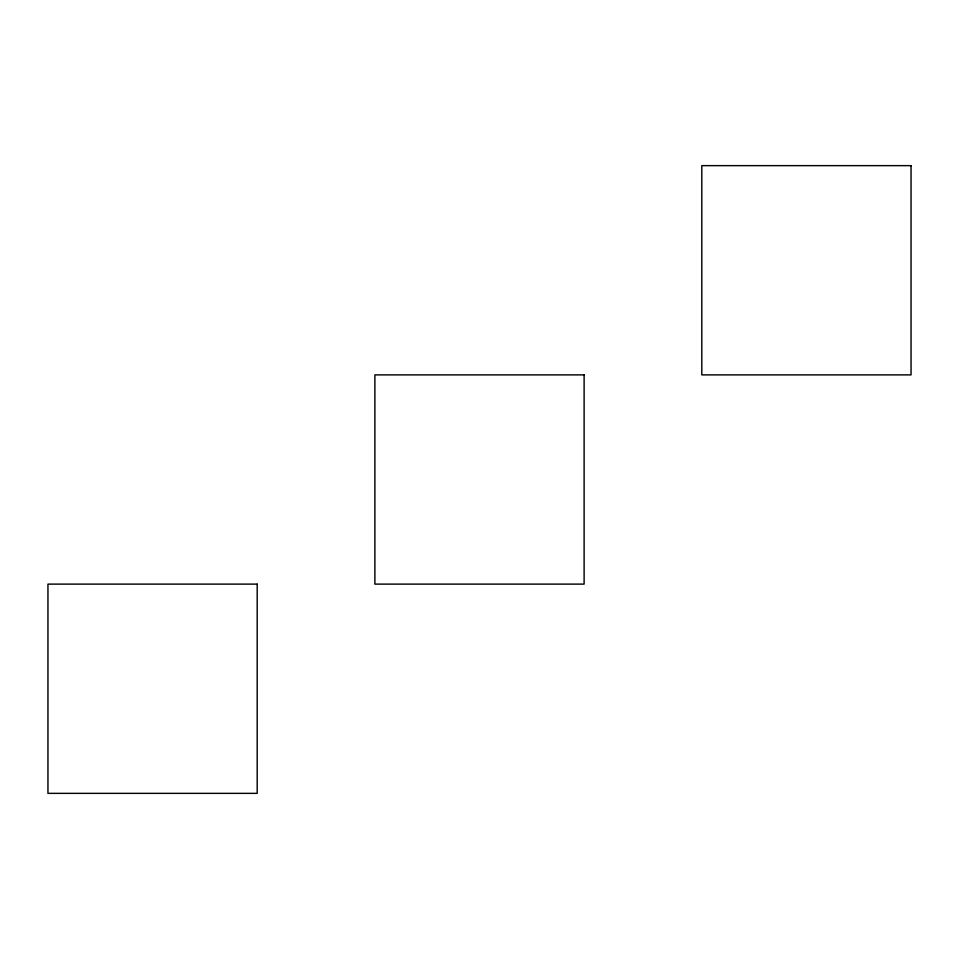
<?xml version="1.0" encoding="UTF-8"?>
<svg xmlns="http://www.w3.org/2000/svg" width="959" height="959" viewBox="0 0 959 959"><rect width="100%" height="100%" fill="white"/><g stroke="black" fill="none" stroke-linecap="round" stroke-linejoin="round"><path stroke-width="1.44" d="M911.05 165.643L701.808 165.643L701.808 374.885L911.05 374.885L911.05 165.643M584.115 374.885L374.885 374.885L374.885 584.115L584.115 584.115L584.115 374.885M257.192 584.115L47.95 584.115L47.95 793.357L257.192 793.357L257.192 584.115"/></g></svg>
